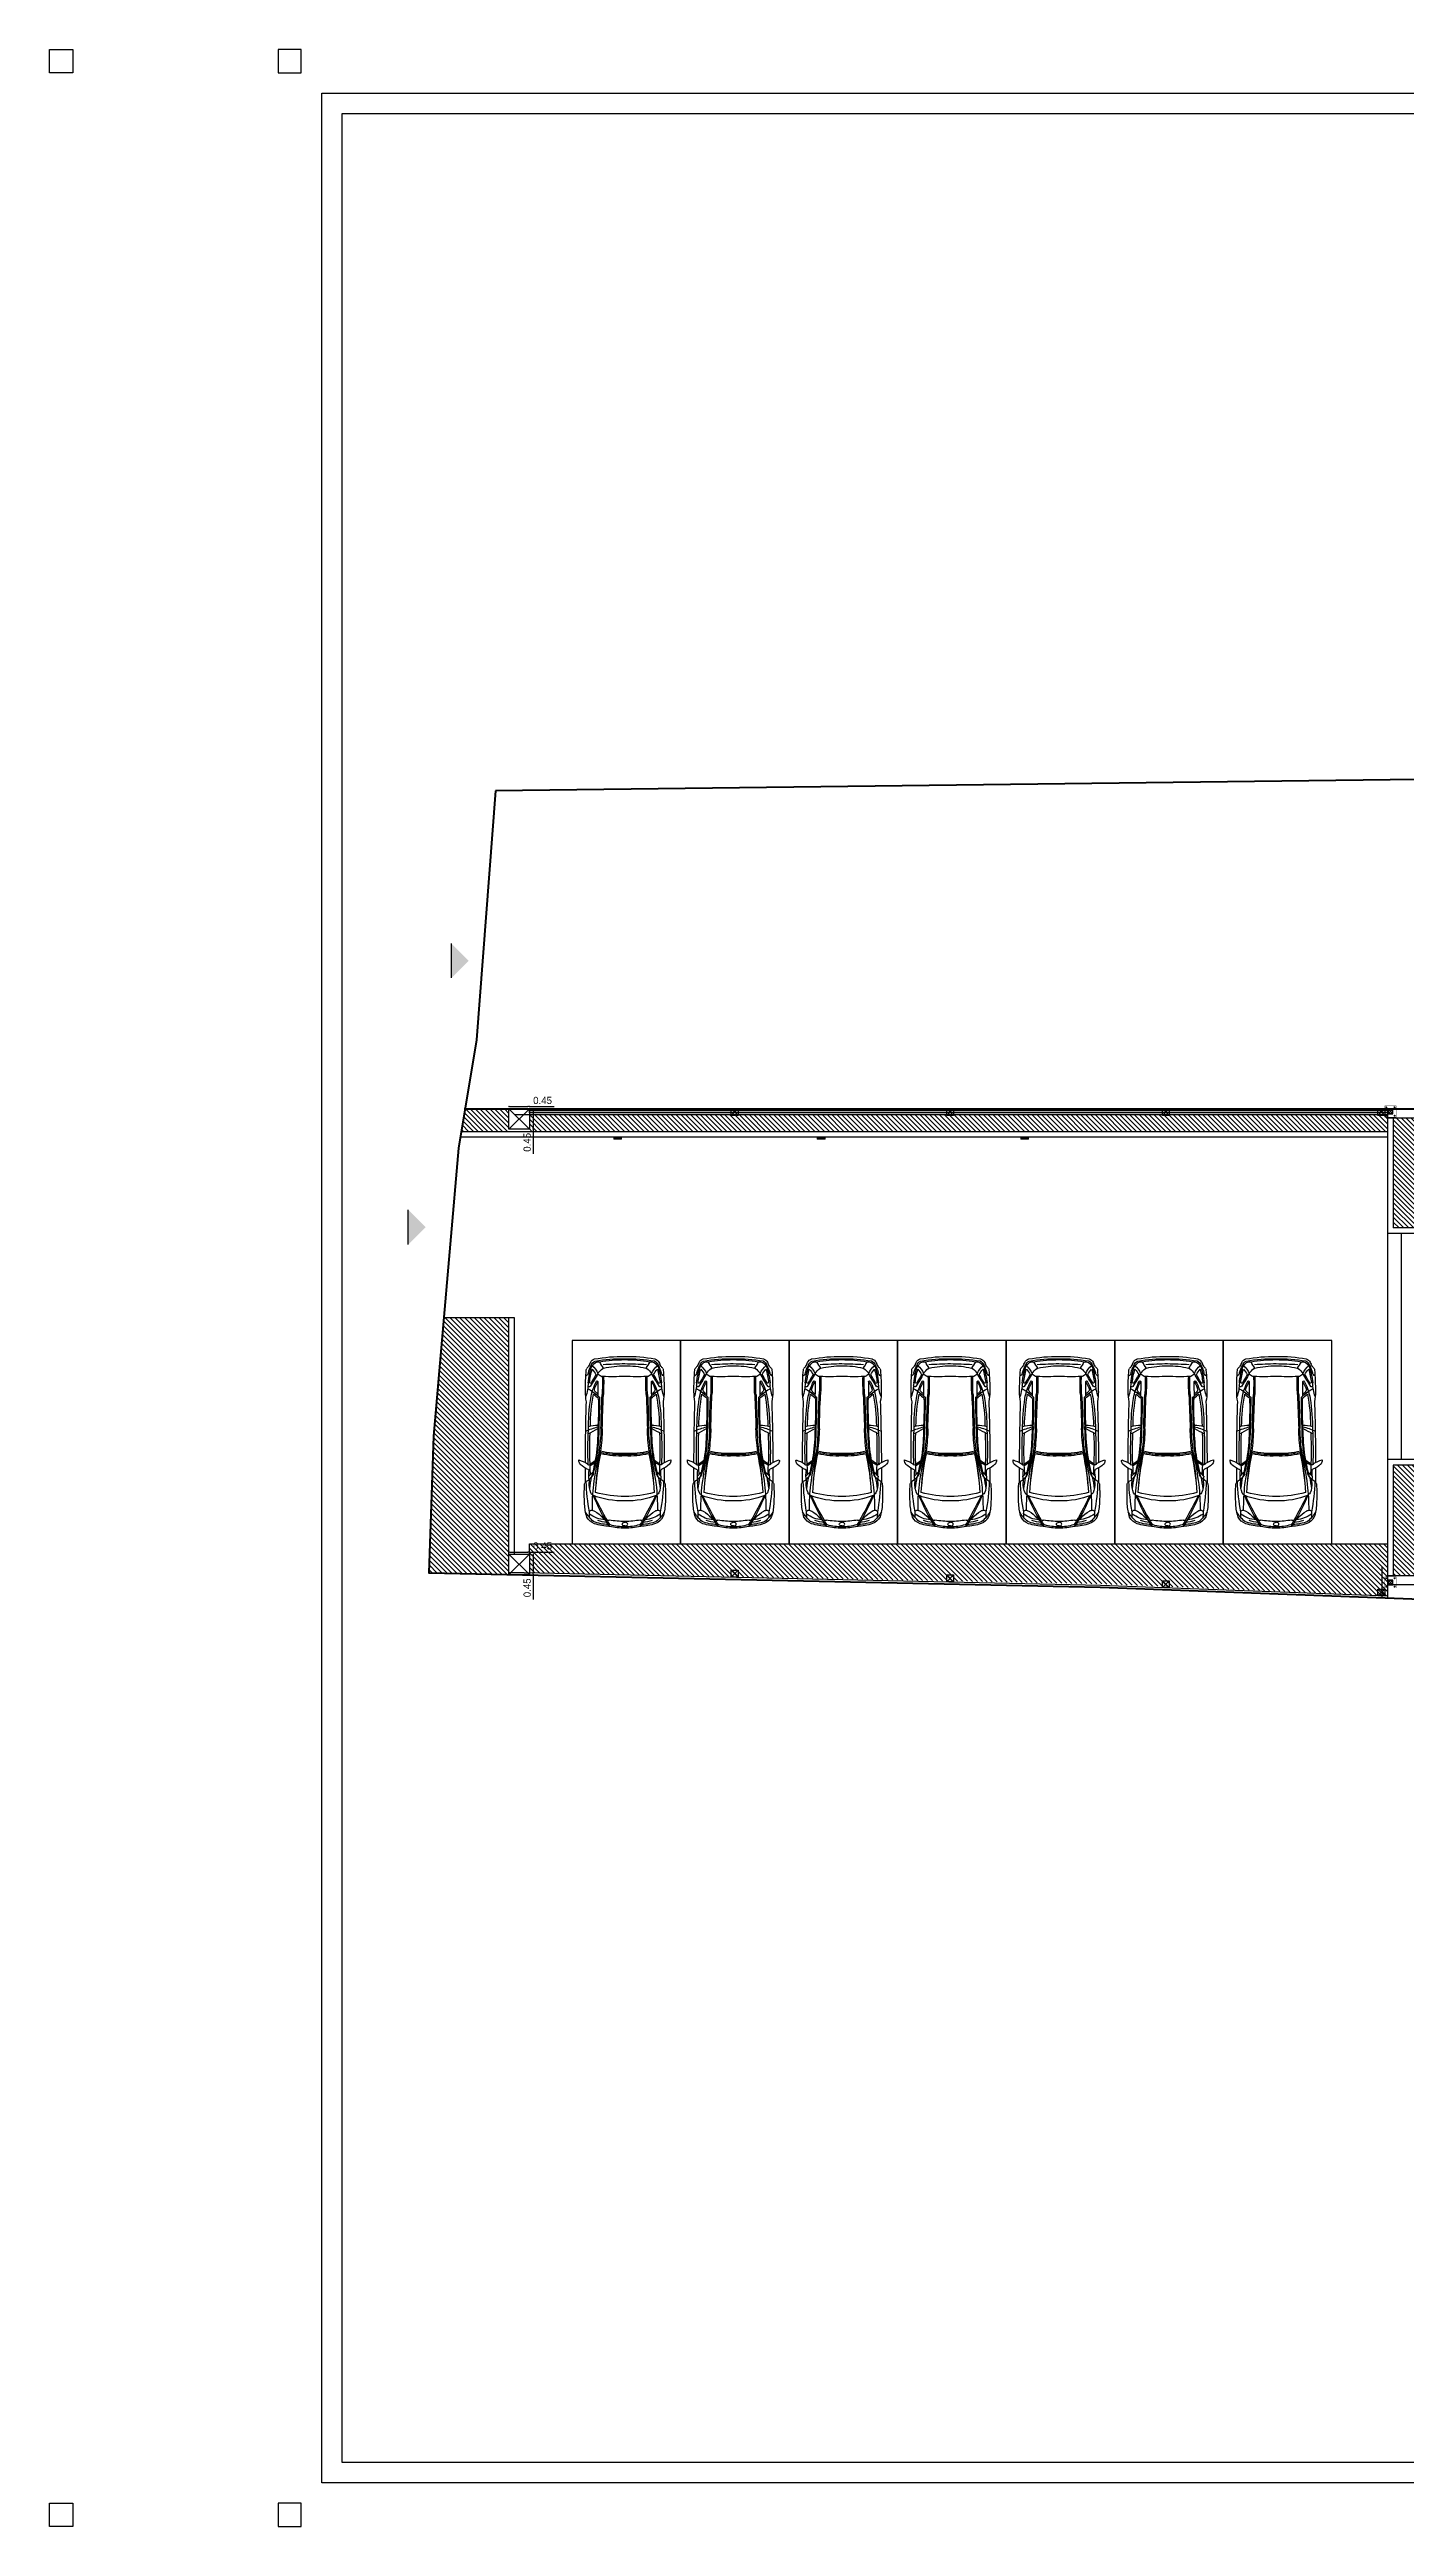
# Model space of a CAD drawing. Header units: metres. Extents: x 494 to 1845, y -666 to 1061.
# Drawn here: x 1557.6 to 1587.5, y 182.1 to 236.8 of the extents above; entities that cross this region are included whole.
import ezdxf

# ---------------------------------------------------------------- set-up
doc = ezdxf.new("R2010")
doc.units = ezdxf.units.M
doc.header["$MEASUREMENT"] = 0
doc.linetypes.add('1', pattern=[0])
doc.linetypes.add('HIDDEN', pattern=[0.375, 0.25, -0.125])
doc.layers.get('Defpoints').update_dxf_attribs({"color": 12})
for name, color, linetype in [('0 @ 1', 7, 'Continuous'), ('BASE PLATE', 3, 'Continuous'), ('COLUMN', 1, 'Continuous'), ('PLOT - SURVEY', 1, '1'), ('SCPL HIDDEN', 8, 'HIDDEN'), ('SHEET', 7, 'Continuous'), ('VDA-PARKING', 252, 'Continuous'), ('VDA-WALL BELOW', 8, 'Continuous'), ('VDA_ELECTRICAL FIXTURES', 7, 'Continuous')]:
    doc.layers.add(name, color=color, linetype=linetype)
for name, color, linetype, lineweight in [('A-Wall Hatch', 8, 'Continuous', 9), ('ARCHITECTURAL COMMENTS', 2, 'Continuous', 30), ('DIMENSION', 8, 'Continuous', 5), ('Grid', 1, 'Continuous', 25), ('SCPL_BOLTS', 11, 'Continuous', 15), ('SCPL_ST PLATE', 222, 'Continuous', 0), ('VDA-WALL', 250, 'Continuous', 25)]:
    doc.layers.add(name, color=color, linetype=linetype, lineweight=lineweight)
doc.styles.add('RS', font='GOTHIC.TTF')
doc.dimstyles.new('SMALL-1', dxfattribs={"dimtxt": 0.16, "dimasz": 0.035, "dimexe": 0, "dimexo": 0.1, "dimgap": 0.05, "dimtad": 1, "dimzin": 0, "dimdsep": 46, "dimtxsty": 'RS', "dimblk": 'DOT', "dimcen": 2.5, "dimclrd": 256, "dimclre": 256, "dimclrt": 5, "dimadec": 0, "dimazin": 0, "dimtfac": 1, "dimtdec": 3, "dimtofl": 0, "dimtmove": 0, "dimatfit": 3, "dimfxl": 0, "dimtolj": 1, "dimtzin": 0, "dimarcsym": 0})

# ---------------------------------------------------------------- blocks, each defined once
blk = doc.blocks.new('sadfsdf')
at = {"color": 255}
for points in [[(-0.965, 53.317), (-0.453, 53.317), (-0.453, 53.829), (-0.965, 53.829)], [(95.905, 53.317), (95.393, 53.317), (95.393, 53.829), (95.905, 53.829)], [(-0.965, -0.965), (-0.453, -0.965), (-0.453, -0.453), (-0.965, -0.453)], [(95.905, -0.965), (95.393, -0.965), (95.393, -0.453), (95.905, -0.453)]]:
    blk.add_lwpolyline(points, close=True, dxfattribs=at)
at = {"layer": 'SHEET'}
for points in [[(94.941, 52.864), (94.941, 0), (0, 0), (0, 52.864)], [(94.488, 52.411), (94.488, 0.453), (0.453, 0.453), (0.453, 52.411)]]:
    blk.add_lwpolyline(points, close=True, dxfattribs=at)
blk = doc.blocks.new('zw$BC4F')
h = blk.add_hatch(color=251)
h.dxf.hatch_style = 1
h.paths.add_polyline_path([(0.383, 0.383), (0, 0), (0.765, 0)])
blk.add_line((0.765, 0), (0, 0))
blk = doc.blocks.new('athath')
at = {"layer": 'BASE PLATE', "const_width": 0.004}
blk.add_lwpolyline([(382058.464, 2057488.134), (382058.714, 2057488.134), (382058.714, 2057487.884), (382058.464, 2057487.884)], close=True, dxfattribs=at)
at = {"layer": 'COLUMN', "color": 5, "lineweight": 30}
for p, q in [((382058.639, 2057488.059), (382058.539, 2057487.959)), ((382058.639, 2057487.959), (382058.539, 2057488.059))]:
    blk.add_line(p, q, dxfattribs=at)
blk.add_lwpolyline([(382058.539, 2057488.059), (382058.539, 2057487.959), (382058.639, 2057487.959), (382058.639, 2057488.059)], close=True, dxfattribs=at)
at = {"layer": 'Grid', "color": 5, "const_width": 0.002}
blk.add_lwpolyline([(382058.539, 2057488.059), (382058.639, 2057488.059), (382058.639, 2057487.959), (382058.539, 2057487.959)], close=True, dxfattribs=at)
at = {"layer": 'Grid', "color": 5}
blk.add_lwpolyline([(382058.542, 2057488.056), (382058.636, 2057488.056), (382058.636, 2057487.962), (382058.542, 2057487.962)], close=True, dxfattribs=at)
at = {"layer": 'SCPL HIDDEN'}
for p, q in [((382058.513, 2057488.102), (382058.479, 2057488.102)), ((382058.496, 2057488.119), (382058.496, 2057488.085)), ((382058.665, 2057488.102), (382058.699, 2057488.102)), ((382058.682, 2057488.119), (382058.682, 2057488.085)), ((382058.513, 2057487.916), (382058.479, 2057487.916)), ((382058.496, 2057487.899), (382058.496, 2057487.933)), ((382058.665, 2057487.916), (382058.699, 2057487.916)), ((382058.682, 2057487.899), (382058.682, 2057487.933))]:
    blk.add_line(p, q, dxfattribs=at)
at = {"layer": 'SCPL_BOLTS'}
for centre in [(382058.496, 2057488.102), (382058.682, 2057488.102), (382058.496, 2057487.916), (382058.682, 2057487.916)]:
    blk.add_circle(centre, 0.0103, dxfattribs=at)
at = {"layer": 'SCPL_ST PLATE', "const_width": 0.002}
for points in [[(382058.464, 2057488.012), (382058.464, 2057488.005), (382058.539, 2057488.005), (382058.539, 2057488.012)], [(382058.586, 2057488.134), (382058.593, 2057488.134), (382058.593, 2057488.059), (382058.586, 2057488.059)], [(382058.586, 2057487.884), (382058.593, 2057487.884), (382058.593, 2057487.959), (382058.586, 2057487.959)], [(382058.639, 2057488.005), (382058.639, 2057488.012), (382058.714, 2057488.012), (382058.714, 2057488.005)]]:
    blk.add_lwpolyline(points, close=True, dxfattribs=at)
blk = doc.blocks.new('_Dot')
at = {"color": 0, "linetype": 'ByBlock', "lineweight": -2}
blk.add_line((-0.5, 0), (-1, 0), dxfattribs=at)
at = {"color": 0, "linetype": 'ByBlock', "const_width": 0.5}
blk.add_lwpolyline([(-0.25, 0, 1), (0.25, 0, 1)], format="xyb", close=True, dxfattribs=at)
blk = doc.blocks.new('*D330')
at = {"layer": 'Defpoints', "color": 0, "transparency": 16777216}
for p in [(-0.225, 0.225), (0.225, 0.274), (0.225, 0.225)]:
    blk.add_point(p, dxfattribs=at)
at = {"layer": 'DIMENSION', "lineweight": -2, "transparency": 16777216}
for p, q in [((-0.225, 0.274), (-0.225, 0.274)), ((-0.19, 0.274), (0.19, 0.274)), ((0.225, 0.274), (0.225, 0.274)), ((0.225, 0.274), (0.775, 0.274))]:
    blk.add_line(p, q, dxfattribs=at)
at = {"layer": 'DIMENSION', "lineweight": -2, "transparency": 16777216, "xscale": 0.035, "yscale": 0.035, "zscale": 0.035, "rotation": 180}
blk.add_blockref('_Dot', (-0.225, 0.274), dxfattribs=at)
at = {"layer": 'DIMENSION', "lineweight": -2, "transparency": 16777216, "xscale": 0.035, "yscale": 0.035, "zscale": 0.035}
blk.add_blockref('_Dot', (0.225, 0.274), dxfattribs=at)
at = {"layer": 'DIMENSION', "color": 5, "transparency": 16777216, "insert": (0.518, 0.408), "char_height": 0.16, "attachment_point": 5, "style": 'RS'}
blk.add_mtext('\\A1;0.45', dxfattribs=at)
blk = doc.blocks.new('*D331')
at = {"layer": 'Defpoints', "color": 0, "transparency": 16777216}
for p in [(0.225, 0.225), (0.225, -0.225), (0.311, -0.225)]:
    blk.add_point(p, dxfattribs=at)
at = {"layer": 'DIMENSION', "lineweight": -2, "transparency": 16777216}
for p, q in [((0.311, 0.225), (0.311, 0.225)), ((0.311, 0.19), (0.311, -0.19)), ((0.311, -0.225), (0.311, -0.225)), ((0.311, -0.225), (0.311, -0.775))]:
    blk.add_line(p, q, dxfattribs=at)
at = {"layer": 'DIMENSION', "lineweight": -2, "transparency": 16777216, "xscale": 0.035, "yscale": 0.035, "zscale": 0.035}
for p, rotation in [((0.311, 0.225), 90), ((0.311, -0.225), 270)]:
    blk.add_blockref('_Dot', p, dxfattribs=dict(at, rotation=rotation))
at = {"layer": 'DIMENSION', "color": 5, "transparency": 16777216, "insert": (0.177, -0.518), "char_height": 0.16, "attachment_point": 5, "rotation": 90, "style": 'RS'}
blk.add_mtext('\\A1;0.45', dxfattribs=at)
blk = doc.blocks.new('zw$E9AB')
at = {"layer": 'COLUMN', "lineweight": 30}
blk.add_lwpolyline([(0, 0.15), (0.15, 0.15), (0.15, 0), (0, 0)], close=True, dxfattribs=at)
at = {"layer": 'VDA-WALL BELOW'}
for p, q in [((0, 0), (0.15, 0.15)), ((0.15, 0), (0, 0.15))]:
    blk.add_line(p, q, dxfattribs=at)
blk = doc.blocks.new('dffdf')
at = {"layer": 'VDA_ELECTRICAL FIXTURES', "color": 3, "lineweight": 0}
blk.add_line((87569.3, 3338.9), (87577.7, 3338.9), dxfattribs=at)
blk.add_lwpolyline([(87569.3, 3340), (87577.7, 3340), (87577.7, 3337.8), (87569.3, 3337.8)], close=True, dxfattribs=at)
blk = doc.blocks.new('P1')
at = {"layer": 'VDA-PARKING'}
for p, q in [((0, 4.5), (2.4, 4.5)), ((0, 0), (0, 4.5)), ((2.4, 4.5), (2.4, 0)), ((2.4, 0), (0, 0))]:
    blk.add_line(p, q, dxfattribs=at)
at = {"layer": 'VDA-PARKING', "color": 8, "extrusion": (1.91705e-10, -0.000389212, 1)}
for p, q in [((0.457, 2.915), (0.372, 3.002, 0)), ((0.372, 3.002), (0.375, 2.898, 0)), ((0.4, 2.764), (0.502, 2.7, -0.001)), ((1.936, 2.763), (1.834, 2.699, -0.001)), ((1.88, 2.913), (1.965, 3.001, 0)), ((1.965, 3.001), (1.962, 2.897, 0)), ((0.399, 2.737), (0.51, 2.657, -0.001)), ((1.937, 2.736), (1.826, 2.656, -0.001))]:
    blk.add_line(p, q, dxfattribs=at)
for centre, radius, start, end in [((1.465, 3.555, -0.002), 1.19, 162.8092, 176.6212), ((0.896, 3.476, -0.002), 0.675, 128.5941, 152.2222), ((0.608, 3.758, -0.002), 0.317, 110.9327, 151.9874), ((0.785, 3.3, -0.002), 0.673, 95.1462, 126.3462), ((1.447, 3.82, -0.002), 1.061, 174.3363, 181.1523), ((3.979, 2.04, -0.002), 3.772, 146.6191, 158.4909), ((0.81, 3.224, -0.002), 0.848, 90.5361, 113.2209), ((10.007, -1.278, -0.002), 10.62, 150.2954, 153.6878), ((0.892, 2.836, -0.002), 1.281, 92.7885, 108.0445), ((-0.027, 4.62, -0.002), 0.994, 301.9765, 329.477), ((0.971, 2.551, -0.002), 1.49, 97.7176, 105.6573), ((0.993, 3.911, -0.002), 0.223, 134.4498, 160.8123), ((0.808, 4.013, -0.002), 0.0381, 227.7847, 248.458), ((0.814, 4.029, -0.002), 0.055, 248.458, 280.7122), ((1.147, 2.268, -0.002), 1.736, 89.2525, 100.7122), ((1.193, 2.502, -0.002), 1.654, 90.7964, 102.6895), ((0.854, 4.062, -0.002), 0.0196, 105.8288, 154.5794), ((1.168, 2.954, -0.002), 1.171, 89.9376, 105.8288), ((1.143, 2.502, -0.002), 1.654, 77.2008, 89.094), ((1.169, 2.954, -0.002), 1.171, 74.0616, 89.9527), ((1.189, 2.268, -0.002), 1.736, 79.1781, 90.6378), ((1.485, 4.062, -0.002), 0.0196, 25.3109, 74.0616), ((1.346, 3.911, -0.002), 0.223, 19.0781, 45.4406), ((-1.644, 2.045, -0.002), 3.772, 21.3994, 33.2712), ((2.367, 4.618, -0.002), 0.994, 210.4133, 237.9139), ((1.445, 2.835, -0.002), 1.281, 71.8458, 87.1018), ((1.525, 4.028, -0.002), 0.055, 259.1781, 291.4323), ((1.528, 3.224, -0.002), 0.848, 66.6694, 89.3542), ((1.531, 4.012, -0.002), 0.0381, 291.4323, 312.1056), ((-7.678, -1.261, -0.002), 10.62, 26.2026, 29.5949), ((1.365, 2.551, -0.002), 1.49, 74.2331, 82.1727), ((1.552, 3.299, -0.002), 0.673, 53.5441, 84.7441), ((1.731, 3.757, -0.002), 0.317, 27.903, 68.9577), ((1.442, 3.476, -0.002), 0.675, 27.6681, 51.2962), ((0.891, 3.82, -0.002), 1.061, 358.738, 5.554), ((0.873, 3.556, -0.002), 1.19, 3.2691, 17.0812), ((4.147, 3.397, -0.002), 3.876, 176.6212, 183.2691), ((5.141, 2.935, -0.002), 4.832, 169.7118, 177.7895), ((0.932, 3.164, -0.002), 0.555, 157.786, 182.1379), ((0.428, 3.799, -0.002), 0.0412, 181.1523, 223.466), ((0.428, 3.8, -0.002), 0.0425, 223.466, 263.2575), ((0.476, 3.352, -0.002), 0.0629, 105.3626, 159.257), ((0.436, 3.868, -0.002), 0.11, 263.2575, 304.968), ((5.169, 3.714, -0.002), 4.719, 179.4645, 186.3924), ((1.125, 1.705, -0.002), 1.846, 88.6326, 111.1512), ((1.192, 0.807, -0.002), 2.646, 90.5448, 104.7008), ((6.442, 3.729, -0.002), 5.932, 183.502, 191.8762), ((1.21, 1.705, -0.002), 1.846, 68.7391, 91.2578), ((1.141, 0.807, -0.002), 2.646, 75.1895, 89.3455), ((-4.103, 3.739, -0.002), 5.932, 348.0141, 356.3884), ((1.902, 3.866, -0.002), 0.11, 234.9223, 276.6328), ((-2.831, 3.722, -0.002), 4.719, 353.4979, 0.4259), ((1.861, 3.35, -0.002), 0.0629, 20.6333, 74.5277), ((1.91, 3.799, -0.002), 0.0425, 276.6328, 316.4243), ((1.406, 3.164, -0.002), 0.555, 357.7524, 22.1043), ((1.911, 3.798, -0.002), 0.0412, 316.4243, 358.738), ((-2.804, 2.943, -0.002), 4.832, 2.1008, 10.1785), ((-1.809, 3.403, -0.002), 3.876, 356.6212, 3.2691), ((0.253, 2.672, -0.002), 0.0985, 134.2764, 156.896), ((0.535, 2.383, -0.002), 0.503, 111.1835, 134.2764), ((0.313, 3.178, -0.002), 0.0364, 183.2691, 243.959), ((45.639, 2.786, -0.002), 45.343, 179.5461, 179.9508), ((0.138, 2.799, -0.002), 0.367, 30.9223, 61.7196), ((0.374, 2.724, -0.002), 0.0351, 106.1063, 174.2179), ((8.8, 2.423, -0.002), 8.449, 177.747, 183.0015), ((0.334, 2.889, -0.002), 0.0423, 298.0014, 12.5995), ((0.361, 2.713, -0.002), 0.045, 32.507, 86.2001), ((8.8, 2.423, -0.002), 8.449, 175.5592, 176.0701), ((-1.043, 3.102, -0.002), 1.42, 359.0121, 1.6745), ((8.8, 2.423, -0.002), 8.407, 176.3245, 182.5982), ((3.362, 3.632, -0.002), 2.992, 186.6719, 191.854), ((-6.681, 1.307, -0.002), 7.317, 9.1773, 13.5155), ((0.333, 2.915, -0.002), 0.141, 8.5366, 30.9223), ((-3.983, 1.826, -0.002), 4.59, 8.3046, 13.985), ((13.664, 5.043, -0.002), 13.314, 188.0072, 190.9665), ((6.504, 3.585, -0.002), 5.983, 184.0252, 190.9208), ((-4.166, 3.595, -0.002), 5.983, 348.9695, 355.8651), ((-11.323, 5.067, -0.002), 13.314, 348.9238, 351.8832), ((6.318, 1.817, -0.002), 4.59, 165.9053, 171.5858), ((9.015, 1.292, -0.002), 7.317, 166.3748, 170.713), ((2.004, 2.913, -0.002), 0.141, 148.968, 171.3537), ((2.198, 2.797, -0.002), 0.367, 118.1707, 148.968), ((-1.023, 3.636, -0.002), 2.992, 348.0363, 353.2184), ((-6.464, 2.438, -0.002), 8.407, 357.2921, 3.5658), ((1.975, 2.711, -0.002), 0.045, 93.6902, 147.3833), ((2.003, 2.887, -0.002), 0.0423, 167.2908, 241.8889), ((3.38, 3.098, -0.002), 1.42, 178.2158, 180.8782), ((-6.464, 2.438, -0.002), 8.449, 3.8202, 4.3312), ((1.962, 2.722, -0.002), 0.0351, 5.6724, 73.784), ((-6.464, 2.438, -0.002), 8.449, 356.8888, 2.1433), ((1.8, 2.381, -0.002), 0.503, 45.614, 68.7069), ((2.024, 3.176, -0.002), 0.0364, 295.9313, 356.6212), ((-43.302, 2.871, -0.002), 45.343, 359.9396, 0.3443), ((2.083, 2.671, -0.002), 0.0985, 22.9943, 45.614), ((0.227, 2.664, -0.002), 0.0753, 171.1277, 194.9458), ((0.298, 2.653, -0.002), 0.148, 156.896, 171.1277), ((-0.113, 3.49, -0.002), 0.886, 287.5165, 300.6693), ((45.639, 2.786, -0.002), 45.343, 180.1043, 181.8068), ((-5.472, 1.855, -0.002), 6.046, 0.1688, 5.8765), ((-0.687, 2.308, -0.002), 1.26, 2.2889, 8.3046), ((-3.708, 1.941, -0.002), 4.301, 359.5019, 5.5659), ((-4.006, 1.842, -0.002), 4.647, 1.3507, 8.2676), ((1.086, 0.468, -0.002), 2.063, 87.7114, 102.9428), ((1.086, 0.468, -0.002), 2.036, 87.7114, 102.9428), ((-4.006, 1.842, -0.002), 4.676, 1.3507, 7.4904), ((1.086, 0.468, -0.002), 2.09, 87.7114, 102.4204), ((1.247, 0.468, -0.002), 2.09, 77.4699, 92.1789), ((1.247, 0.468, -0.002), 2.063, 76.9476, 92.1789), ((1.247, 0.468, -0.002), 2.036, 76.9476, 92.1789), ((6.341, 1.832, -0.002), 4.676, 172.3999, 178.5396), ((6.341, 1.832, -0.002), 4.647, 171.6227, 178.5396), ((6.043, 1.931, -0.002), 4.301, 174.3244, 180.3885), ((7.807, 1.843, -0.002), 6.046, 174.0138, 179.7216), ((3.023, 2.304, -0.002), 1.26, 171.5858, 177.6014), ((2.451, 3.487, -0.002), 0.886, 239.221, 252.3738), ((-43.302, 2.871, -0.002), 45.343, 358.0836, 359.786), ((2.038, 2.651, -0.002), 0.148, 8.7626, 22.9943), ((2.11, 2.662, -0.002), 0.0753, 344.9445, 8.7626), ((0.992, 3.555, -0.002), 1.695, 245.9927, 255.8566), ((4.377, 1.926, -0.002), 4.014, 179.2139, 189.1558), ((0.583, 2.65, -0.002), 0.777, 253.7364, 269.5106), ((5.36, 10.986, -0.002), 10.226, 240.7633, 242.0874), ((4.377, 1.926, -0.002), 3.972, 180.4609, 190.6811), ((-6.484, 1.488, -0.002), 7.068, 358.3294, 3.127), ((-10.7, 1.341, -0.002), 11.306, 359.5686, 2.8492), ((34.924, 2.76, -0.002), 34.294, 181.3507, 182.611), ((34.924, 2.76, -0.002), 34.265, 181.3507, 182.611), ((-32.587, 2.825, -0.002), 34.265, 357.2793, 358.5396), ((-32.587, 2.825, -0.002), 34.294, 357.2793, 358.5396), ((13.034, 1.319, -0.002), 11.306, 177.0411, 180.3217), ((8.818, 1.473, -0.002), 7.068, 176.7634, 181.561), ((1.346, 3.555, -0.002), 1.695, 284.0337, 293.8977), ((1.753, 2.649, -0.002), 0.777, 270.3798, 286.154), ((-3.008, 10.994, -0.002), 10.226, 297.8029, 299.127), ((-2.042, 1.932, -0.002), 3.972, 349.2092, 359.4294), ((-2.042, 1.932, -0.002), 4.014, 350.7346, 0.6765), ((5.805, 1.106, -0.002), 5.509, 179.7094, 184.7553), ((1.463, 1.129, -0.002), 1.167, 168.784, 179.7571), ((-0.615, 0.928, -0.002), 0.97, 0.6767, 19.1399), ((-0.278, 2.179, -0.002), 1.278, 300.4154, 313.7356), ((1.623, 1.482, -0.002), 1.225, 189.1558, 208.271), ((-0.278, 2.179, -0.002), 1.243, 307.1982, 313.7356), ((0.654, 1.033, -0.002), 0.171, 118.3286, 159.3503), ((-12.347, 0.991, -0.002), 12.921, 359.6859, 1.0381), ((-5.042, 0.938, -0.002), 5.714, 358.5996, 2.611), ((-5.042, 0.938, -0.002), 5.742, 358.5996, 2.611), ((7.375, 0.926, -0.002), 5.742, 177.2793, 181.2907), ((7.375, 0.926, -0.002), 5.714, 177.2793, 181.2907), ((2.613, 2.177, -0.002), 1.278, 226.1547, 239.4749), ((2.613, 2.177, -0.002), 1.243, 226.1547, 232.6921), ((14.68, 0.966, -0.002), 12.921, 178.8522, 180.2044), ((1.679, 1.032, -0.002), 0.171, 20.54, 61.5618), ((0.711, 1.483, -0.002), 1.225, 331.6193, 350.7346), ((2.948, 0.924, -0.002), 0.97, 160.7504, 179.2136), ((0.871, 1.13, -0.002), 1.167, 0.1332, 11.1064), ((-3.472, 1.115, -0.002), 5.509, 355.135, 0.1809), ((0.223, 0.675, -0.002), 0.144, 16.0333, 55.489), ((0.352, 0.647, -0.002), 0.0371, 175.8933, 221.9107), ((-0.162, 0.186, -0.002), 0.653, 36.1973, 41.9107), ((0.352, 1.107, -0.002), 0.0337, 256.8846, 300.4154), ((0.379, 1.002, -0.002), 0.0266, 25.509, 177.7485), ((2.377, 1.174, -0.002), 2.035, 186.6303, 197.6651), ((1.235, 0.966, -0.002), 0.909, 196.0333, 206.548), ((0.179, 0.435, -0.002), 0.231, 22.2754, 36.1973), ((0.405, 0.926, -0.002), 0.0203, 37.9978, 157.2904), ((2.377, 1.174, -0.002), 2.005, 186.9029, 195.509), ((-3.243, -1.358, -0.002), 4.35, 28.6909, 33.1306), ((-3.243, -1.358, -0.002), 4.324, 29.2693, 32.0689), ((0.431, 0.564, -0.002), 0.0098, 206.548, 314.9442), ((0.546, 0.567, -0.002), 0.117, 186.5016, 251.2604), ((0.198, 0.882, -0.002), 0.404, 306.4094, 337.9574), ((0.13, 0.952, -0.002), 0.445, 315.1666, 333.9155), ((0.593, 0.626, -0.002), 0.155, 202.7449, 277.7681), ((0.996, 1.222, -0.002), 0.518, 194.3115, 215.4978), ((0.557, 0.915, -0.002), 0.0181, 226.6705, 17.8126), ((0.678, 0.684, -0.002), 0.115, 103.9926, 156.2586), ((0.95, 0.994, -0.002), 0.461, 214.9668, 233.8282), ((1.919, -0.221, -0.002), 1.479, 145.5828, 151.9919), ((0.981, -1.842, -0.002), 2.658, 96.4482, 97.1481), ((0.723, 0.713, -0.002), 0.101, 243.4254, 256.4704), ((0.886, -3.46, -0.002), 4.264, 86.2314, 92.7421), ((1.15, 2.486, -0.002), 1.925, 256.4704, 270.4915), ((1.439, -3.46, -0.002), 4.264, 87.1483, 93.6589), ((1.186, 2.486, -0.002), 1.925, 269.3988, 283.4199), ((1.61, 0.712, -0.002), 0.101, 283.4199, 296.4649), ((0.412, -0.22, -0.002), 1.479, 27.8985, 34.3076), ((1.347, -1.842, -0.002), 2.658, 82.7423, 83.4421), ((1.383, 0.994, -0.002), 0.461, 306.0621, 324.9235), ((1.655, 0.683, -0.002), 0.115, 23.6318, 75.8978), ((1.74, 0.625, -0.002), 0.155, 262.1222, 337.1454), ((1.776, 0.914, -0.002), 0.0181, 162.0778, 313.2199), ((1.337, 1.221, -0.002), 0.518, 324.3925, 345.5789), ((5.572, -1.366, -0.002), 4.35, 146.7597, 151.1994), ((2.135, 0.88, -0.002), 0.404, 201.9329, 233.4809), ((5.572, -1.366, -0.002), 4.324, 147.8214, 150.621), ((2.204, 0.95, -0.002), 0.445, 205.9748, 224.7237), ((1.787, 0.566, -0.002), 0.117, 288.63, 353.3887), ((-0.043, 1.177, -0.002), 2.005, 344.3813, 352.9874), ((-0.043, 1.177, -0.002), 2.035, 342.2252, 353.26), ((1.902, 0.562, -0.002), 0.0098, 224.9461, 333.3424), ((1.098, 0.966, -0.002), 0.909, 333.3424, 343.857), ((1.928, 0.924, -0.002), 0.0203, 22.6, 141.8925), ((1.954, 1, -0.002), 0.0266, 2.1418, 154.3813), ((2.153, 0.434, -0.002), 0.231, 143.693, 157.6149), ((1.981, 1.105, -0.002), 0.0337, 239.4749, 283.0057), ((2.493, 0.184, -0.002), 0.653, 137.9796, 143.693), ((2.109, 0.673, -0.002), 0.144, 124.4013, 163.857), ((1.981, 0.646, -0.002), 0.0371, 317.9796, 3.997), ((0.916, 0.737, -0.002), 0.565, 202.2754, 206.4697), ((0.542, 0.551, -0.002), 0.148, 206.4697, 252.5916), ((1.103, 3.659, -0.002), 3.304, 259.4521, 271.0928), ((1.069, 3.559, -0.002), 3.153, 259.7507, 271.7624), ((1.197, 3.995, -0.002), 3.57, 260.5978, 269.5043), ((40.602, 1047.071, -0.002), 1047.302, 267.81584, 267.842045), ((-36.266, 1047.145, -0.002), 1047.302, 272.048285, 272.07449), ((1.142, 3.995, -0.002), 3.57, 270.386, 279.2926), ((1.269, 3.558, -0.002), 3.153, 268.1279, 280.1396), ((1.236, 3.658, -0.002), 3.304, 268.7975, 280.4382), ((1.79, 0.55, -0.002), 0.148, 287.2987, 333.4207), ((1.417, 0.737, -0.002), 0.565, 333.4207, 337.6149)]:
    blk.add_arc(centre, radius, start, end, dxfattribs=at)
blk.add_ellipse((1.17, 4.063), major_axis=(-0.0606, -0.0003, 0), ratio=0.652487, start_param=4.708193, end_param=7.849785, dxfattribs=at)
at = {"layer": 'VDA-PARKING', "color": 8, "extrusion": (-1.91705e-10, 0.000389212, -1)}
blk.add_ellipse((1.17, 4.063), major_axis=(0.0606, -0.0004, 0), ratio=0.652487, start_param=4.708193, end_param=7.849785, dxfattribs=at)
blk = doc.blocks.new('dasfdsfffffffff')
at = {"layer": 'VDA-WALL', "lineweight": 30}
blk.add_lwpolyline([(-0.225, 0.225), (0.225, 0.225), (0.225, -0.225), (-0.225, -0.225)], close=True, dxfattribs=at)
at = {"layer": 'VDA-WALL BELOW'}
for p, q in [((0.225, -0.225), (-0.225, 0.225)), ((-0.225, -0.225), (0.225, 0.225))]:
    blk.add_line(p, q, dxfattribs=at)
at = {"layer": 'DIMENSION', "color": 4}
for p1, p2, distance, picture, middle in [((-0.225, 0.225), (0.225, 0.225), 0.049, '*D330', (0.518, 0.408)), ((0.225, 0.225), (0.225, -0.225), 0.086, '*D331', (0.177, -0.518))]:
    dim = blk.add_aligned_dim(p1=p1, p2=p2, distance=distance, dimstyle='SMALL-1', dxfattribs=at)
    dim.commit()
    dim.dimension.update_dxf_attribs({"geometry": picture, "text_midpoint": middle})
blk = doc.blocks.new('dsfaaaaaa')
at = {"color": 4}
for name, p in [('dasfdsfffffffff', (-0.12, 0.225)), ('zw$E9AB', (4.571, 0.3)), ('zw$E9AB', (9.337, 0.3)), ('zw$E9AB', (14.103, 0.3)), ('zw$E9AB', (18.869, 0.3)), ('dasfdsfffffffff', (-0.12, -9.63)), ('zw$E9AB', (4.571, -9.91)), ('zw$E9AB', (9.337, -10.014)), ('zw$E9AB', (14.103, -10.142)), ('zw$E9AB', (18.869, -10.324))]:
    blk.add_blockref(name, p, dxfattribs=at)
blk = doc.blocks.new('zw$B4CD')
at = {"layer": '0 @ 1', "color": 253}
blk.add_blockref('dsfaaaaaa', (-37.132, 2.925), dxfattribs=at)

msp = doc.modelspace()

# ---------------------------------------------------------------- hatches: boundary and pattern name
at = {"layer": 'A-Wall Hatch'}
h = msp.add_hatch(dxfattribs=at)
h.set_pattern_fill('ANSI31', color=62, scale=0.61, angle=270)
h.set_pattern_definition([(315, (188.02802, -66.98945), (0.053916892, 0.053916892), [])])
h.paths.add_polyline_path([(1568.1682, 203.151), (1568.1682, 203.7908), (1587.1452, 203.7908), (1587.1471, 202.642), (1580.7942, 202.9043)])
h.paths.add_polyline_path([(1587.2702, 203.0908), (1590.1452, 203.0908), (1590.1452, 205.5283), (1587.2702, 205.5283)])
h.paths.add_polyline_path([(1587.2702, 210.7783), (1587.2702, 213.2158), (1590.1452, 213.2158), (1590.1452, 210.7783)])
h.paths.add_polyline_path([(1628.3156, 214.2409), (1635.5452, 214.2409), (1635.5384, 215.1624)])
h.paths.add_polyline_path([(1635.5452, 215.1091), (1639.5703, 215.1091), (1639.5703, 215.6768), (1635.5384, 215.1624)])
h.paths.add_polyline_path([(1566.666, 212.9158), (1567.7182, 212.9158), (1567.7182, 213.4158), (1566.7489, 213.4158)])
h.paths.add_polyline_path([(1567.7182, 208.7908), (1567.7182, 203.1107), (1565.9466, 203.1488), (1566.047, 206.1713), (1566.2762, 208.7908)])
h = msp.add_hatch(dxfattribs=at)
h.set_pattern_fill('ANSI31', color=62, scale=0.61, angle=270)
h.set_pattern_definition([(315, (188.02802, -66.98945), (0.053916892, 0.053916892), [])])
h.paths.add_polyline_path([(1568.1682, 212.9158), (1587.1452, 212.9158), (1587.1452, 213.2908), (1568.1682, 213.2908)])

# ---------------------------------------------------------------- linework, layer by layer
at = {"color": 105, "lineweight": 30}
msp.add_lwpolyline([(1568.1682, 213.2908), (1587.1452, 213.2908)], dxfattribs=at)
at = {"layer": 'PLOT - SURVEY', "color": 250, "linetype": 'Continuous', "lineweight": 40}
msp.add_line((1566.7282, 213.4158), (1620.8609, 213.4158), dxfattribs=at)
for points in [[(1648.1452, 223.9536), (1620.4573, 220.4211), (1589.0004, 220.7112), (1567.4182, 220.448)], [(1567.4182, 220.448), (1567.0016, 214.9396), (1566.6049, 212.5473), (1566.047, 206.1713), (1565.9466, 203.1488), (1580.7926, 202.8293), (1613.6805, 201.601), (1650.0766, 201.3495)]]:
    msp.add_lwpolyline(points, dxfattribs=at)
at = {"layer": 'VDA-WALL'}
for p, q in [((1567.7182, 213.4158), (1620.8609, 213.4158)), ((1587.1452, 210.6533), (1587.1452, 205.6533)), ((1587.4452, 210.6533), (1587.4452, 205.6533)), ((1587.1452, 203.0908), (1590.1452, 203.0908)), ((1587.1452, 203.0908), (1587.1452, 202.8908)), ((1587.1452, 202.8908), (1594.7609, 202.8908))]:
    msp.add_line(p, q, dxfattribs=at)
for points in [[(1587.1452, 213.4158), (1587.1452, 213.2158), (1590.1452, 213.2158), (1590.1452, 213.4158)], [(1567.7193, 203.1607), (1580.7941, 202.8793), (1587.1471, 202.642)]]:
    msp.add_lwpolyline(points, dxfattribs=at)
at = {"layer": 'VDA-WALL BELOW'}
for p, q in [((1567.8432, 213.2908), (1587.1452, 213.2908)), ((1587.1452, 213.4158), (1587.1452, 210.6533)), ((1587.2702, 213.2158), (1587.2702, 210.7783)), ((1566.6453, 212.7908), (1587.1452, 212.7908)), ((1566.666, 212.9158), (1587.1452, 212.9158)), ((1590.1452, 210.6533), (1587.1452, 210.6533)), ((1590.1452, 210.7783), (1587.2702, 210.7783)), ((1567.8432, 208.7908), (1566.2692, 208.7908)), ((1567.7182, 203.5607), (1567.7182, 208.7908)), ((1567.8432, 203.5607), (1567.8432, 208.7908)), ((1590.1452, 205.6533), (1587.1452, 205.6533)), ((1587.1452, 205.6533), (1587.1452, 203.0908)), ((1590.1452, 205.5283), (1587.2702, 205.5283)), ((1587.2702, 205.5283), (1587.2702, 203.0908)), ((1568.1682, 203.7908), (1587.1452, 203.7908)), ((1568.1682, 203.5607), (1568.1682, 203.7908)), ((1587.0202, 203.2908), (1587.0202, 202.5967)), ((1587.1452, 202.8908), (1587.1452, 202.592))]:
    msp.add_line(p, q, dxfattribs=at)
msp.add_lwpolyline([(1587.1452, 213.3283), (1568.1682, 213.3283), (1568.1682, 213.3783), (1587.1452, 213.3783)], dxfattribs=at)

# ---------------------------------------------------------------- block references
for p in [(1462.167, 183.0184), (1563.5791, 183.0184)]:
    msp.add_blockref('sadfsdf', p)
at = {"color": 4, "rotation": 270}
for p in [(1566.4436, 217.0732), (1565.4911, 211.1797)]:
    msp.add_blockref('zw$BC4F', p, dxfattribs=at)
at = {"layer": 'ARCHITECTURAL COMMENTS'}
msp.add_blockref('zw$B4CD', (1605.1952, 210.0408), dxfattribs=at)
at = {"layer": 'COLUMN', "rotation": 89.99999999999999}
for p in [(2059075.2166, -381845.2358), (2059075.2166, -381855.6516)]:
    msp.add_blockref('athath', p, dxfattribs=at)
at = {"layer": 'VDA-PARKING', "xscale": -1, "rotation": 180}
for p in [(1569.1118, 208.2908), (1571.5118, 208.2908), (1573.9118, 208.2908), (1576.3118, 208.2908), (1578.7118, 208.2908), (1581.1118, 208.2908), (1583.5118, 208.2908)]:
    msp.add_blockref('P1', p, dxfattribs=at)
at = {"layer": 'VDA_ELECTRICAL FIXTURES', "lineweight": 0, "xscale": 0.020736, "yscale": 0.020736, "zscale": 0.020736}
for p in [(-245.803, 143.5317), (-241.303, 143.5317), (-236.803, 143.5317)]:
    msp.add_blockref('dffdf', p, dxfattribs=at)

doc.saveas('drawing.dxf')
